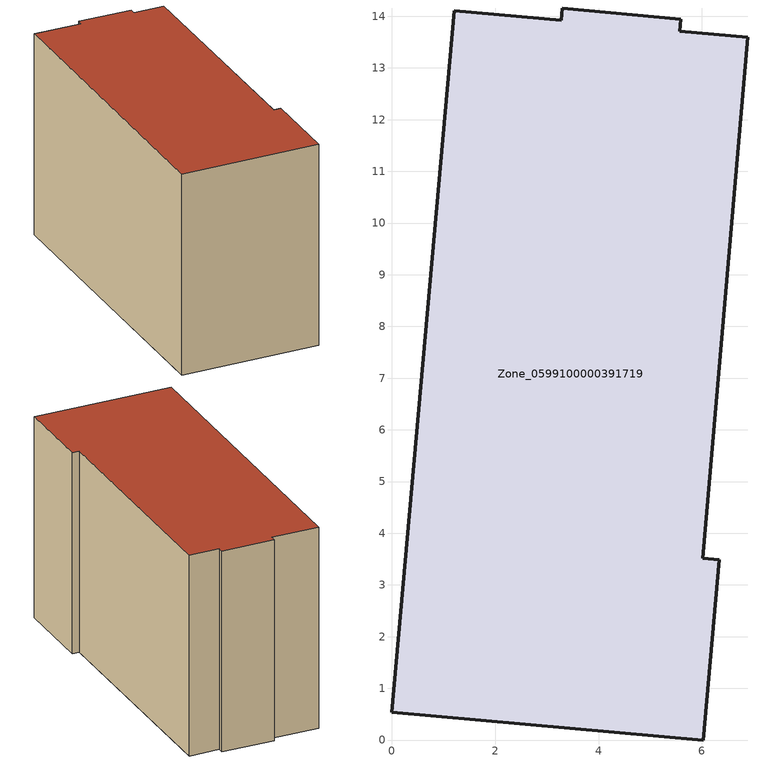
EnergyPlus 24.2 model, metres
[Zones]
Zone_0599100000391719
 floor ground (C_G): 3.28,13.92 3.3,14.16 5.59,13.94 5.57,13.71 6.88,13.59 6.01,3.51 6.33,3.49 6.02,0 0,0.54 1.21,14.11 z0
 wall outside (C_F): 1.21,14.11 0,0.54 6.02,0 6.33,3.49 6.01,3.51 6.88,13.59 5.57,13.71 5.59,13.94 3.3,14.16 3.28,13.92 1.21,14.11 z0:8.97
 roof outside (C_R): 3.28,13.92 1.21,14.11 0,0.54 6.02,0 6.33,3.49 6.01,3.51 6.88,13.59 5.57,13.71 5.59,13.94 3.3,14.16 z8.97
[BUILDING]
Pand.0599100000391719: North Axis=0; Terrain=City; Loads Convergence Tolerance Value=0.04; Temperature Convergence Tolerance Value=0.4; Solar Distribution=FullExterior; Maximum Number of Warmup Days=25; Minimum Number of Warmup Days=1
[Site:Location]
Rotterdam.The.Hague.AP_ZH_NLD Design_Conditions: Latitude=51.96; Longitude=4.45; Time Zone=1; Elevation=-4.5
[SITE:GROUNDTEMPERATURE:BUILDINGSURFACE]
18, 18, 18, 18, 18, 18, 18, 18, 18, 18, 18, 18
[MATERIAL] Thermal Absorptance=0.9; Solar Absorptance=0.7; Visible Absorptance=0.7
Name | Roughness | Thickness | Conductivity | Density | Specific Heat
G.TI.1992-2005 | MediumSmooth | 0.15 | 0.06 | 540 | 1210
F.TI.1992-2005 | Rough | 0.3 | 0.12 | 1920 | 840
R.TI.1992-2005 | MediumRough | 0.2 | 0.08 | 1500 | 1000
[CONSTRUCTION]
C_G: G.TI.1992-2005
C_F: F.TI.1992-2005
C_R: R.TI.1992-2005
[ZONE]
Zone_0599100000391719: Type=1; Multiplier=1; Ceiling Height=Autocalculate; Volume=Autocalculate; Floor Area=autocalculate; Part of Total Floor Area=Yes
[ZONEINFILTRATION:DESIGNFLOWRATE]
Infil_Zone_0599100000391719: Zone or ZoneList or Space or SpaceList=Zone_0599100000391719; Schedule=AlwaysOn; Design Flow Rate Calculation Method=Flow/Area; Flow Rate per Floor Area=0.0015; Constant Term Coefficient=1; Temperature Term Coefficient=0; Velocity Term Coefficient=0; Velocity Squared Term Coefficient=0
[HVACTEMPLATE:ZONE:IDEALLOADSAIRSYSTEM]
Zone_0599100000391719: Maximum Heating Supply Air Temperature=50; Minimum Cooling Supply Air Temperature=13; Maximum Heating Supply Air Humidity Ratio=0.0156; Minimum Cooling Supply Air Humidity Ratio=0.0077; Heating Limit=NoLimit; Cooling Limit=NoLimit; Dehumidification Control Type=ConstantSensibleHeatRatio; Cooling Sensible Heat Ratio=0.7; Dehumidification Setpoint=60; Humidification Control Type=None; Humidification Setpoint=30; Outdoor Air Method=None; Outdoor Air Flow Rate per Person=0.00944; Outdoor Air Flow Rate per Zone Floor Area=0; Outdoor Air Flow Rate per Zone=0; Demand Controlled Ventilation Type=None; Outdoor Air Economizer Type=NoEconomizer; Heat Recovery Type=None; Sensible Heat Recovery Effectiveness=0.7; Latent Heat Recovery Effectiveness=0.65
[ZONECONTROL:THERMOSTAT]
ThermostatControl_Zone_0599100000391719: Zone or ZoneList=Zone_0599100000391719; Control Type Schedule=DualSetpointControlType; Control 1=Thermostat_Zone_0599100000391719; Temperature Difference Between Cutout And Setpoint=0
[THERMOSTATSETPOINT:DUALSETPOINT]
Thermostat_Zone_0599100000391719: Heating Setpoint Temperature Schedule=HeatingSetpoint_Zone_0599100000391719; Cooling Setpoint Temperature Schedule=CoolingSetpoint_Zone_0599100000391719
[SCHEDULE:COMPACT]
HeatingSetpoint_Zone_0599100000391719: Through: 12/31, For: AllDays, Until: 24:00, 21
CoolingSetpoint_Zone_0599100000391719: Through: 12/31, For: AllDays, Until: 24:00, 24
DualSetpointControlType: Through: 12/31, For: AllDays, Until: 24:00, 4
AlwaysOn: Through: 12/31, For: AllDays, Until: 24:00, 1
